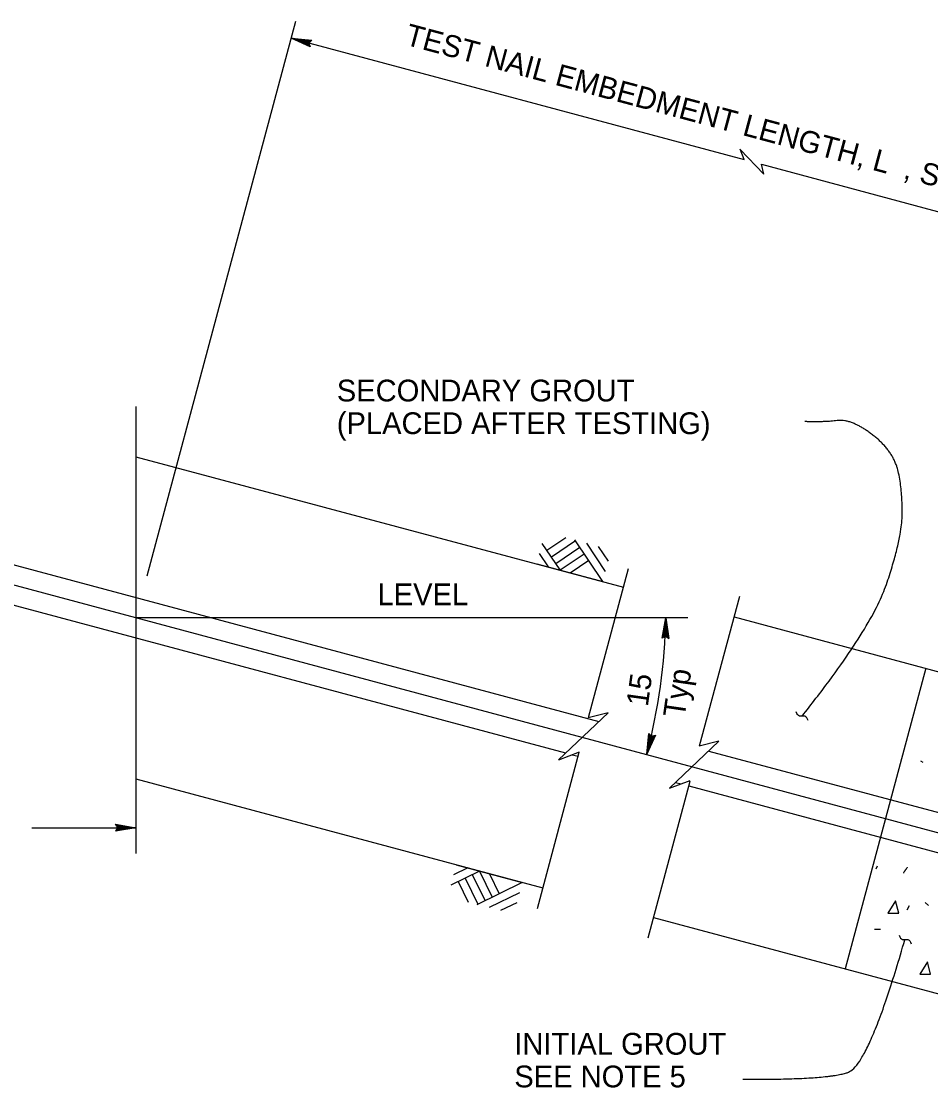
# Model space of a CAD drawing. Extents: x 0 to 2.83, y 0 to 1.83.
# Drawn here: x 0.724 to 1.211, y 0.74 to 1.312 of the extents above; entities that cross this region are included whole.
import ezdxf

# ---------------------------------------------------------------- set-up
doc = ezdxf.new("R2010")
doc.units = 0
for name, color, linetype in [('212 Leaders and Dim Lines', 7, 'Continuous'), ('214 Text and Titles', 7, 'Continuous'), ('220 Structural Steel', 7, 'Continuous'), ('226 Not Assigned', 7, 'Continuous'), ('232 Wood', 7, 'Continuous'), ('240 Concrete', 7, 'Continuous'), ('257 Ground Line', 7, 'Continuous')]:
    doc.layers.add(name, color=color, linetype=linetype)

msp = doc.modelspace()

# ---------------------------------------------------------------- linework, layer by layer
at = {"layer": '212 Leaders and Dim Lines'}
for p, q in [((0.7910083225953648, 1.0145671320653407), (0.8706157537644078, 1.311667333413977)), ((0.8681840435389272, 1.3025920299720402), (1.1108175134849767, 1.237578855407014)), ((0.8777136926152759, 1.3000385787100999), (0.8681840435389272, 1.3025920299720402)), ((0.8783312245876529, 1.2979730214548328), (0.8681840435389272, 1.3025920299720402)), ((0.8681840435389272, 1.3025920299720402), (0.879281778800606, 1.3015205527352456)), ((0.87849766178268, 1.3007799270305647), (0.8681840435389272, 1.3025920299720402)), ((0.8681840435389272, 1.3025920299720402), (0.8780222992800101, 1.2990058427871862)), ((0.8781766026388682, 1.2984894747992377), (0.8681840435389272, 1.3025920299720402)), ((0.8681840435389272, 1.3025920299720402), (0.877867995947643, 1.2995222107486433)), ((0.8781056771989776, 1.3004092528703322), (0.8681840435389272, 1.3025920299720402)), ((0.8681840435389272, 1.3025920299720402), (0.8788894756004867, 1.3011499639579611)), ((0.8777136926152759, 1.3000385787100999), (0.8681840435389272, 1.3025920299720402)), ((0.8783312245876529, 1.2979730214548328), (0.8681840435389272, 1.3025920299720402)), ((0.8681840435389272, 1.3025920299720402), (0.879281778800606, 1.3015205527352456)), ((0.87849766178268, 1.3007799270305647), (0.8681840435389272, 1.3025920299720402)), ((0.8681840435389272, 1.3025920299720402), (0.8780222992800101, 1.2990058427871862)), ((0.8781766026388682, 1.2984894747992377), (0.8681840435389272, 1.3025920299720402)), ((0.8681840435389272, 1.3025920299720402), (0.877867995947643, 1.2995222107486433)), ((0.8781056771989776, 1.3004092528703322), (0.8681840435389272, 1.3025920299720402)), ((0.8681840435389272, 1.3025920299720402), (0.8788894756004867, 1.3011499639579611)), ((0.8777136926152759, 1.3000385787100999), (0.87849766178268, 1.3007799270305647)), ((0.8777136926152759, 1.3000385787100999), (0.87849766178268, 1.3007799270305647)), ((0.8780222992800101, 1.2990058427871862), (0.8777136926152759, 1.3000385787100999)), ((0.8780222992800101, 1.2990058427871862), (0.8777136926152759, 1.3000385787100999)), ((0.8780222992800101, 1.2990058427871862), (0.8783312245876529, 1.2979730214548328)), ((0.8780222992800101, 1.2990058427871862), (0.8783312245876529, 1.2979730214548328)), ((0.87849766178268, 1.3007799270305647), (0.879281778800606, 1.3015205527352456)), ((0.87849766178268, 1.3007799270305647), (0.879281778800606, 1.3015205527352456)), ((1.1108019278252435, 1.2375830315683278), (1.1087223436855007, 1.243105116928811)), ((1.108757760389256, 1.2430838669330495), (1.1213627649903453, 1.2298080287496045)), ((1.1213627649903453, 1.2298080287496045), (1.120055264515613, 1.2351038639744496)), ((1.1200553296588542, 1.2351036001959783), (1.4807015087626616, 1.1384691457365883)), ((1.0807195293493899, 0.9921307345418481), (0.7849958054254627, 0.9921307345418481)), ((1.0668258441903276, 0.9811818561447564), (1.0689288383846052, 0.9921307345683398)), ((1.0672914468365795, 0.9814536026756073), (1.0689288383846052, 0.9921307345683398)), ((1.0689288383846052, 0.9921307345683398), (1.0677570414293351, 0.9817250194635002)), ((1.0689288383846052, 0.9921307345683398), (1.0682226360485825, 0.9819964362249014)), ((1.068688230641338, 0.9822678529863027), (1.0689288383846052, 0.9921307345683398)), ((1.0689288383846052, 0.9921307345683398), (1.0704974254231823, 0.9810922869156371)), ((1.0695931618284578, 0.981680226795445), (1.0689288383846052, 0.9921307345683398)), ((1.0691406962348984, 0.981974039877628), (1.0689288383846052, 0.9921307345683398)), ((1.0689288383846052, 0.9921307345683398), (1.0700449678831176, 0.9813864297672696)), ((1.0677570414293351, 0.9817250194635002), (1.0668258441903276, 0.9811818561447564)), ((1.0677570414293351, 0.9817250194635002), (1.068688230641338, 0.9822678529863027)), ((1.068688230641338, 0.9822678529863027), (1.0695931618284578, 0.981680226795445)), ((1.0695931618284578, 0.981680226795445), (1.0704974254231823, 0.9810922869156371)), ((1.0587474558887082, 0.9190642787654997), (1.059715862237575, 0.9301714827656284)), ((1.0587474558887082, 0.9190642787654997), (1.060090076942283, 0.9297826367933935)), ((1.060463735293504, 0.9293942750375788), (1.0587474558887082, 0.9190642787654997)), ((1.063272065013361, 0.9292539026630183), (1.0587474558887082, 0.9190642787654997)), ((1.0627570693251602, 0.9290944929111254), (1.0587474558887082, 0.9190642787654997)), ((1.0608380324140825, 0.9290057484765147), (1.0587474558887082, 0.9190642787654997)), ((1.0587474558887082, 0.9190642787654997), (1.0622421560793218, 0.9289354025704032)), ((1.0587474558887082, 0.9190642787654997), (1.0617272428334836, 0.928776312229681)), ((1.0612123295611526, 0.9286172218889587), (1.0587474558887082, 0.9190642787654997)), ((1.060463735293504, 0.9293942750375788), (1.059715862237575, 0.9301714827656284)), ((1.0612123295611526, 0.9286172218889587), (1.060463735293504, 0.9293942750375788)), ((1.0622421560793218, 0.9289354025704032), (1.0612123295611526, 0.9286172218889587)), ((1.0622421560793218, 0.9289354025704032), (1.063272065013361, 0.9292539026630183)), ((0.7745704038686372, 0.8805279031394463), (0.774004692086924, 0.8814455767314834)), ((0.774004692086924, 0.8814455767314834), (0.7850016017964306, 0.8796102295209174)), ((0.774287712902243, 0.8809867399487106), (0.7850016017964306, 0.8796102295209174)), ((0.7850016017964306, 0.8796102295209174), (0.7745704038686372, 0.8805279031394463)), ((0.7745704038686372, 0.8805279031394463), (0.7751357858279168, 0.8796102295209174)), ((0.7850016017964306, 0.8796102295209174), (0.7748530948615225, 0.8800690663301819)), ((0.7292492108619537, 0.8796102295209174), (0.7850016017964306, 0.8796102295209174)), ((0.7850016017964306, 0.8796102295209174), (0.774004692086924, 0.8777729031373269)), ((0.7745704038686372, 0.8786912364537056), (0.774004692086924, 0.8777729031373269)), ((0.7850016017964306, 0.8796102295209174), (0.774287712902243, 0.8782323996709328)), ((0.7745704038686372, 0.8786912364537056), (0.7850016017964306, 0.8796102295209174)), ((0.7751357858279168, 0.8796102295209174), (0.7745704038686372, 0.8786912364537056)), ((0.7748530948615225, 0.8791507329873115), (0.7850016017964306, 0.8796102295209174)), ((0.7751357858279168, 0.8796102295209174), (0.7850016017964306, 0.8796102295209174))]:
    msp.add_line(p, q, dxfattribs=at)
msp.add_arc((0.7449361917700411, 1.0000346256005672), 0.32408904109620384, 345.5319663921697, 358.602530650163, dxfattribs=at)
for points, degree in [([(1.1418975546164607, 0.9393755289203441), (1.178972988185931, 0.9863465268257995), (1.1948621144145128, 1.0329546304066806), (1.1959213895193777, 1.0576710489991923), (1.1913311974689413, 1.0809751008293702), (1.1687333290596675, 1.098629685530738), (1.153197294488554, 1.096864227057952), (1.143310727072743, 1.0972173187684044)], 2), ([(1.1450549124224603, 0.9370351147364854), (1.1446803289259373, 0.9381946984862694), (1.1436953285614104, 0.9400526158300654), (1.1401007439649498, 0.9386971986727712), (1.1391157435739312, 0.9405551160165674), (1.138741160077409, 0.9417142831039231)], 3), ([(1.1101431204550858, 0.7449361556648546), (1.155623444115937, 0.7444696908067947), (1.1777805248737883, 0.7528660582518749), (1.1969055840542486, 0.8195705329544573)], 2), ([(1.1939295013144502, 0.8220250208622653), (1.1943199181421862, 0.8208712704394567), (1.1953311684781016, 0.8190271030882429), (1.1989061697814969, 0.8204325202667305), (1.1999174201439042, 0.8185879362795805), (1.2003082536605603, 0.8174346025191999)], 3)]:
    msp.add_open_spline(points, degree=degree, dxfattribs=at)
at = {"layer": '220 Structural Steel'}
for p, q in [((0.5570565148737813, 1.06399066716694), (1.0329457252931815, 0.9364776685601947)), ((0.5393936817769661, 1.0579397981629795), (1.419614429679667, 0.8220854383978617)), ((0.5516644702067633, 1.0438671997418458), (1.0151748229488091, 0.9196710516386986)), ((1.0918089810448615, 0.920705446661172), (1.258227716426707, 0.8761140764161254)), ((1.0812027786187666, 0.9019790676166218), (1.2404078974947195, 0.8593205543459446))]:
    msp.add_line(p, q, dxfattribs=at)
at = {"layer": '226 Not Assigned'}
msp.add_line((0.8681840435389272, 1.3025920299720402), (1.1108175134849767, 1.237578855407014), dxfattribs=at)
at = {"layer": '232 Wood'}
for p, q in [((1.0186379190505361, 0.9187431258673433), (1.0218542923421352, 0.917881308724291)), ((1.0740916801707174, 0.9038844641845187), (1.0771294284144202, 0.903070509045032))]:
    msp.add_line(p, q, dxfattribs=at)
at = {"layer": '240 Concrete'}
for p, q in [((1.2081489176882232, 0.965020181585664), (1.1650124812476819, 0.8040328089898445)), ((1.205323368376246, 0.9154276026010065), (1.2065439754752327, 0.9148169040990839)), ((1.181465669033157, 0.8575505540990414), (1.1822929640992466, 0.8592062127764286)), ((1.1919586370069486, 0.8403977146749342), (1.1878221616235176, 0.8337750798064351)), ((1.1936132271391275, 0.8337750798064351), (1.1919586370069486, 0.8403977146749342)), ((1.1981051807963472, 0.8355474537946617), (1.1993257878953338, 0.8379902476434018)), ((1.2078566077221071, 0.8395641855939736), (1.2095111979072704, 0.8379085268900948)), ((1.1878221616235176, 0.8337750798064351), (1.1936132271391275, 0.8337750798064351)), ((1.1806383739670676, 0.8252652093734029), (1.1839475542579174, 0.8252652093734029)), ((1.2090308250177095, 0.807806722334868), (1.2048943496342785, 0.8011840875458442)), ((1.2106854151763804, 0.8011840875458442), (1.2090308250177095, 0.807806722334868)), ((1.2048943496342785, 0.8011840875458442), (1.2106854151763804, 0.8011840875458442))]:
    msp.add_line(p, q, dxfattribs=at)
msp.add_open_spline([(1.1982186516081483, 0.8584233005508408), (1.196109484171101, 0.855337466077302)], degree=1, dxfattribs=at)
at = {"layer": '257 Ground Line'}
for p, q in [((0.78498988462269, 1.1053025406632675), (0.7850023177097981, 0.8658202471739678)), ((0.784991281056433, 1.0784048514230768), (1.0461185502347725, 1.0084362986277509)), ((1.0051777539708322, 1.0282555813929737), (1.0153594228691645, 1.035107674099092)), ((1.0122418370125434, 1.017705461125674), (1.0026959830580227, 1.0318893712270463)), ((1.0075416181323105, 1.0247433601869755), (1.0204467567764157, 1.0334281456556293)), ((1.0099054822408053, 1.0212311390074689), (1.022810620964385, 1.0299159244496312)), ((1.0351716771315824, 1.0115493733347307), (1.0200955626973454, 1.0339487629221544)), ((1.0366269993053145, 1.0169698685113226), (1.0265088791893358, 1.0320038205650488)), ((1.038081695982061, 1.0223892814994493), (1.0327111582279094, 1.0303690278588455)), ((1.0060143093381897, 1.0193765039664553), (1.0012410778911127, 1.0264695975006004)), ((1.0122451399789003, 1.0177045145750285), (1.02517294611346, 1.0264060364790528)), ((1.0176643443973872, 1.0162494571599632), (1.0275364495101278, 1.0228940238162025)), ((1.0274044223319116, 0.9385929132603588), (1.0488070918908423, 1.0184692524454044)), ((1.086978948823461, 0.9235372693017945), (1.1084609820576943, 1.0037082090631313)), ((1.1054667340019773, 0.992533676489073), (1.273729675307042, 0.9474479429491462)), ((1.0113514997925512, 0.9159749882826967), (1.037904426199709, 0.9411854142002866)), ((1.037904426199709, 0.9411854142002866), (1.0273119223191953, 0.9385704132243301)), ((1.0707701928670534, 0.9007310109462929), (1.0973235359101479, 0.925941020174963)), ((1.0973235359101479, 0.925941020174963), (1.0867306153936984, 0.9233260192254983)), ((1.0000243893740406, 0.8364092247625732), (1.0224452538722826, 0.9200858231112251)), ((1.022353170495503, 0.92006290643926), (1.0113102497883122, 0.9159041549016783)), ((0.7850002391661756, 0.9058565431128018), (1.002982119357501, 0.8474487469211304)), ((1.0594171550673361, 0.8206751378074981), (1.0819110303044903, 0.90462226237049)), ((1.0817714469075774, 0.9048189291028562), (1.0707289428628153, 0.9006597609293381)), ((0.9627485832456271, 0.858061284057282), (0.9550664971285392, 0.8543087826786506)), ((0.9689765022033017, 0.8563917001443088), (0.9536139965923461, 0.8488883640367583)), ((0.9613852494492182, 0.8526504487572003), (0.9682123352568814, 0.8386733602897634)), ((0.9651894175252462, 0.8545083661009963), (0.9720165033064185, 0.8405312776335595)), ((0.9689798355292166, 0.8563908667664692), (0.9758181713813868, 0.8423879449900716)), ((0.9743998375351737, 0.8549387829456876), (0.9796219227684956, 0.8442458623603595)), ((0.9575810813731893, 0.8507925313869122), (0.9629673333251023, 0.8397650273485082)), ((0.9919094272879899, 0.8502471145199679), (0.9676477517328077, 0.8383983601731997)), ((0.9904569267517969, 0.8448258625267279), (0.9741735874525191, 0.8368729429438481)), ((0.9890044262420956, 0.8394058605472634), (0.98036150641973, 0.8351846090096815)), ((1.0623301238814464, 0.8315463353124828), (1.2305932526952001, 0.7864605762609895))]:
    msp.add_line(p, q, dxfattribs=at)
for points in [[(0.9997855472007245, 1.0210487415591978), (1.0351716771315824, 1.0115493733347307)], [(0.9565189976382413, 0.8597304513608105), (0.9919094272879899, 0.8502471145199679)]]:
    msp.add_lwpolyline(points, dxfattribs=at)

# ---------------------------------------------------------------- texts
at = {"layer": '212 Leaders and Dim Lines'}
for s, height, rotation, p in [('15', 0.011666666666666665, 82.07847500000001, (1.0591981224532225, 0.9442117381896576)), ('Typ', 0.011666666666666657, 81.74550555555555, (1.0788778099532226, 0.9382065298563244))]:
    msp.add_text(s, height=height, rotation=rotation, dxfattribs=at).set_placement(p)
at = {"layer": '214 Text and Titles'}
msp.add_text('TEST NAIL EMBEDMENT LENGTH, L  , SEE NOTE 1', height=0.011666666666666657, rotation=345.0000583333333, dxfattribs=at).set_placement((0.9285470807865559, 1.299287259022991))
for s, p in [('SECONDARY GROUT', (0.8925925507155528, 1.108017786250027)), ('(PLACED AFTER TESTING)', (0.8925925507155528, 1.0905177862500268)), ('LEVEL', (0.9144116641198892, 0.9988454187452132)), ('INITIAL GROUT', (0.9876679630553391, 0.7580143705538198)), ('SEE NOTE 5', (0.9876679630553391, 0.7405143705538199))]:
    msp.add_text(s, height=0.011666666666666665, dxfattribs=at).set_placement(p)

doc.saveas('drawing.dxf')
